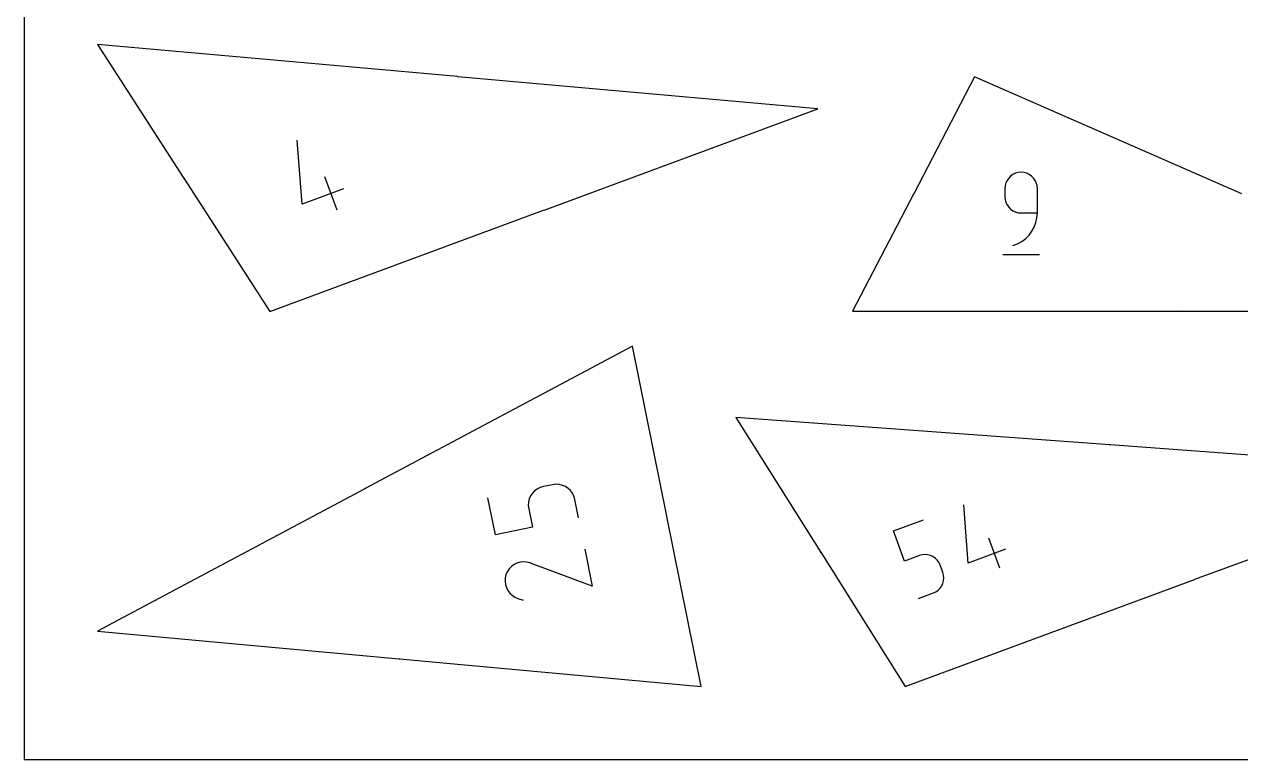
# Model space of a CAD drawing. Extents: x 0 to 200, y 0 to 297.
# Drawn here: x 0 to 110.8, y 0 to 66.9 of the extents above; entities that cross this region are included whole.
import ezdxf

# ---------------------------------------------------------------- set-up
doc = ezdxf.new("R2010")
doc.units = 0

msp = doc.modelspace()

# ---------------------------------------------------------------- linework, layer by layer
at = {"layer": 'annotation', "color": 1}
for p, q in [((39.463521, 62.177524), (39.463391, 62.176064)), ((39.463391, 62.176064), (39.463407, 62.174596)), ((39.463407, 62.174596), (39.463569, 62.173132)), ((39.463797, 62.178964), (39.463521, 62.177524)), ((39.463569, 62.173132), (39.463879, 62.171683)), ((39.464216, 62.180375), (39.463797, 62.178964)), ((39.463879, 62.171683), (39.464339, 62.17026)), ((39.464778, 62.181744), (39.464216, 62.180375)), ((39.464339, 62.17026), (39.464339, 62.17026)), ((39.464339, 62.17026), (39.464401, 62.170115)), ((39.464401, 62.170115), (39.464473, 62.169976)), ((39.464473, 62.169976), (39.464554, 62.169843)), ((39.464554, 62.169843), (39.464646, 62.169716)), ((39.464646, 62.169716), (39.464746, 62.169596)), ((39.464746, 62.169596), (39.464856, 62.169484)), ((39.465482, 62.18306), (39.464778, 62.181744)), ((39.464856, 62.169484), (39.464974, 62.169379)), ((39.464974, 62.169379), (39.4651, 62.169283)), ((39.4651, 62.169283), (39.465234, 62.169195)), ((39.465234, 62.169195), (39.465234, 62.169195)), ((39.465234, 62.169195), (39.465575, 62.169032)), ((39.465707, 62.183369), (39.465482, 62.18306)), ((39.465482, 62.18306), (39.465482, 62.18306)), ((39.465575, 62.169032), (39.465931, 62.168934)), ((39.465976, 62.183625), (39.465707, 62.183369)), ((39.465931, 62.168934), (39.466293, 62.1689)), ((39.466281, 62.183826), (39.465976, 62.183625)), ((39.466613, 62.183971), (39.466281, 62.183826)), ((39.466293, 62.1689), (39.466654, 62.168927)), ((39.466964, 62.184058), (39.466613, 62.183971)), ((39.466654, 62.168927), (39.467004, 62.169014)), ((39.467326, 62.184084), (39.466964, 62.184058)), ((39.467004, 62.169014), (39.467336, 62.169159)), ((39.467689, 62.184048), (39.467326, 62.184084)), ((39.467336, 62.169159), (39.46764, 62.16936)), ((39.46764, 62.16936), (39.467909, 62.169615)), ((39.468047, 62.183948), (39.467689, 62.184048)), ((39.467909, 62.169615), (39.468134, 62.169922)), ((39.468391, 62.183781), (39.468047, 62.183948)), ((39.468134, 62.169922), (39.468841, 62.171238)), ((39.468134, 62.169922), (39.468134, 62.169922)), ((39.468521, 62.183697), (39.468391, 62.183781)), ((39.468391, 62.183781), (39.468391, 62.183781)), ((39.468644, 62.183604), (39.468521, 62.183697)), ((39.46876, 62.1835), (39.468644, 62.183604)), ((39.468869, 62.183388), (39.46876, 62.1835)), ((39.468841, 62.171238), (39.469406, 62.172607)), ((39.468969, 62.183268), (39.468869, 62.183388)), ((39.469061, 62.183141), (39.468969, 62.183268)), ((39.469143, 62.183007), (39.469061, 62.183141)), ((39.469216, 62.182867), (39.469143, 62.183007)), ((39.469278, 62.182722), (39.469216, 62.182867)), ((39.46974, 62.181299), (39.469278, 62.182722)), ((39.469278, 62.182722), (39.469278, 62.182722)), ((39.469406, 62.172607), (39.469826, 62.174018)), ((39.470053, 62.179849), (39.46974, 62.181299)), ((39.469826, 62.174018), (39.470102, 62.175458)), ((39.470217, 62.178385), (39.470053, 62.179849)), ((39.470102, 62.175458), (39.470233, 62.176918)), ((39.470233, 62.176918), (39.470217, 62.178385)), ((25.291788, 50.557463), (24.84478, 56.410057)), ((90.044945, 53.267693), (89.838588, 53.121589)), ((90.275163, 53.377246), (90.044945, 53.267693)), ((90.525031, 53.446054), (90.275163, 53.377246)), ((90.790336, 53.469923), (90.525031, 53.446054)), ((91.05619, 53.446054), (90.790336, 53.469923)), ((90.790336, 53.469923), (90.790336, 53.469923)), ((91.30635, 53.377246), (91.05619, 53.446054)), ((91.536654, 53.267693), (91.30635, 53.377246)), ((91.742943, 53.121589), (91.536654, 53.267693)), ((14.512901, 52.959563), (14.512901, 52.959563)), ((14.512901, 52.959563), (14.513559, 52.959074)), ((14.513559, 52.959074), (14.514267, 52.958694)), ((14.514267, 52.958694), (14.515012, 52.958421)), ((14.515012, 52.958421), (14.515783, 52.958257)), ((14.515783, 52.958257), (14.516566, 52.958203)), ((14.516566, 52.958203), (14.517352, 52.95826)), ((14.517352, 52.95826), (14.518126, 52.958427)), ((14.529122, 52.956682), (14.51754, 52.952387)), ((14.51754, 52.952387), (14.520451, 52.947883)), ((14.517731, 52.963139), (14.517713, 52.962682)), ((14.517713, 52.962682), (14.517773, 52.962224)), ((14.517826, 52.963585), (14.517731, 52.963139)), ((14.517773, 52.962224), (14.517915, 52.961777)), ((14.517996, 52.964009), (14.517826, 52.963585)), ((14.517915, 52.961777), (14.518141, 52.961349)), ((14.518239, 52.964401), (14.517996, 52.964009)), ((14.518126, 52.958427), (14.518878, 52.958707)), ((14.518141, 52.961349), (14.519595, 52.9591)), ((14.518552, 52.964752), (14.518239, 52.964401)), ((14.518933, 52.965049), (14.518552, 52.964752)), ((14.518878, 52.958707), (14.519595, 52.9591)), ((14.520053, 52.965773), (14.518933, 52.965049)), ((14.518933, 52.965049), (14.518933, 52.965049)), ((14.519595, 52.9591), (14.52296, 52.961276)), ((14.520481, 52.965999), (14.520053, 52.965773)), ((14.520929, 52.966141), (14.520481, 52.965999)), ((14.521387, 52.966201), (14.520929, 52.966141)), ((14.521845, 52.966182), (14.521387, 52.966201)), ((14.522292, 52.966087), (14.521845, 52.966182)), ((14.52205, 52.955302), (14.523505, 52.953051)), ((14.522717, 52.965917), (14.522292, 52.966087)), ((14.52311, 52.965674), (14.522717, 52.965917)), ((14.52296, 52.961276), (14.523342, 52.961574)), ((14.52296, 52.961276), (14.52296, 52.961276)), ((14.52346, 52.965361), (14.52311, 52.965674)), ((14.523342, 52.961574), (14.523655, 52.961924)), ((14.52666, 52.963268), (14.523386, 52.968331)), ((14.523758, 52.96498), (14.52346, 52.965361)), ((14.523655, 52.961924), (14.523898, 52.962318)), ((14.523983, 52.964553), (14.523758, 52.96498)), ((14.523758, 52.96498), (14.523758, 52.96498)), ((14.523898, 52.962318), (14.524068, 52.962743)), ((14.524124, 52.964105), (14.523983, 52.964553)), ((14.524068, 52.962743), (14.524164, 52.96319)), ((14.524184, 52.963647), (14.524124, 52.964105)), ((14.524164, 52.96319), (14.524184, 52.963647)), ((28.498259, 50.02219), (27.380811, 53.04588)), ((89.33602, 52.25558), (89.312154, 51.989654)), ((89.404808, 52.505932), (89.33602, 52.25558)), ((89.514307, 52.736514), (89.404808, 52.505932)), ((89.660304, 52.943131), (89.514307, 52.736514)), ((89.838588, 53.121589), (89.660304, 52.943131)), ((91.921054, 52.943131), (91.742943, 53.121589)), ((92.066828, 52.736514), (91.921054, 52.943131)), ((92.176103, 52.505932), (92.066828, 52.736514)), ((92.24472, 52.25558), (92.176103, 52.505932)), ((92.268517, 51.989654), (92.24472, 52.25558)), ((29.07204, 51.95451), (25.291788, 50.557463)), ((80.993085, 51.494509), (80.990606, 51.489754)), ((81.002538, 51.486557), (80.993085, 51.494509)), ((80.996144, 51.499981), (80.996127, 51.49952)), ((80.996127, 51.49952), (80.996189, 51.499066)), ((80.996243, 51.500441), (80.996144, 51.499981)), ((80.996189, 51.499066), (80.996325, 51.498631)), ((80.996427, 51.500887), (80.996243, 51.500441)), ((80.996325, 51.498631), (80.996534, 51.498224)), ((80.996688, 51.501293), (80.996427, 51.500887)), ((80.996427, 51.500887), (80.996427, 51.500887)), ((80.996534, 51.498224), (80.996812, 51.497855)), ((80.997846, 51.492026), (80.996607, 51.489649)), ((80.997007, 51.501637), (80.996688, 51.501293)), ((80.996812, 51.497855), (80.997155, 51.497536)), ((80.997376, 51.501915), (80.997007, 51.501637)), ((80.997155, 51.497536), (80.99756, 51.497276)), ((80.997783, 51.502124), (80.997376, 51.501915)), ((80.99756, 51.497276), (80.99756, 51.497276)), ((80.99756, 51.497276), (80.998007, 51.497092)), ((80.998219, 51.502262), (80.997783, 51.502124)), ((80.998007, 51.497092), (80.998467, 51.496993)), ((80.998672, 51.502323), (80.998219, 51.502262)), ((80.998467, 51.496993), (80.998929, 51.496975)), ((80.999133, 51.502307), (80.998672, 51.502323)), ((80.998929, 51.496975), (80.999383, 51.497037)), ((80.999591, 51.502208), (80.999133, 51.502307)), ((80.999383, 51.497037), (80.999819, 51.497174)), ((81.000036, 51.502025), (80.999591, 51.502208)), ((80.999819, 51.497174), (81.000227, 51.497383)), ((81.000036, 51.502025), (81.000036, 51.502025)), ((81.000443, 51.501764), (81.000036, 51.502025)), ((81.000227, 51.497383), (81.000595, 51.497661)), ((81.000788, 51.501444), (81.000443, 51.501764)), ((81.000595, 51.497661), (81.000915, 51.498005)), ((81.001066, 51.501075), (81.000788, 51.501444)), ((81.000893, 51.497505), (81.000876, 51.497044)), ((81.000876, 51.497044), (81.000938, 51.49659)), ((81.000992, 51.497964), (81.000893, 51.497505)), ((81.000915, 51.498005), (81.001176, 51.498411)), ((81.000938, 51.49659), (81.001075, 51.496154)), ((81.001176, 51.498411), (81.000992, 51.497964)), ((81.001276, 51.500667), (81.001066, 51.501075)), ((81.001075, 51.496154), (81.001285, 51.495747)), ((81.001176, 51.498411), (81.00136, 51.498857)), ((81.001436, 51.498817), (81.001176, 51.498411)), ((81.001176, 51.498411), (81.001176, 51.498411)), ((81.001176, 51.498411), (81.001176, 51.498411)), ((81.001413, 51.500231), (81.001276, 51.500667)), ((81.001285, 51.495747), (81.001563, 51.495378)), ((81.00136, 51.498857), (81.001458, 51.499316)), ((81.001475, 51.499777), (81.001413, 51.500231)), ((81.001756, 51.499161), (81.001436, 51.498817)), ((81.001458, 51.499316), (81.001475, 51.499777)), ((81.001563, 51.495378), (81.001908, 51.495058)), ((81.002125, 51.499439), (81.001756, 51.499161)), ((81.001908, 51.495058), (81.002315, 51.494797)), ((81.002532, 51.499648), (81.002125, 51.499439)), ((81.002315, 51.494797), (81.003498, 51.49418)), ((81.002968, 51.499785), (81.002532, 51.499648)), ((81.003422, 51.499847), (81.002968, 51.499785)), ((81.003884, 51.499829), (81.003422, 51.499847)), ((81.003498, 51.49418), (81.003498, 51.49418)), ((81.003498, 51.49418), (81.003944, 51.493996)), ((81.004344, 51.49973), (81.003884, 51.499829)), ((81.003944, 51.493996), (81.004404, 51.493897)), ((81.004791, 51.499546), (81.004344, 51.49973)), ((81.004404, 51.493897), (81.004865, 51.49388)), ((81.005974, 51.498929), (81.004791, 51.499546)), ((81.004791, 51.499546), (81.004791, 51.499546)), ((81.004865, 51.49388), (81.005318, 51.493942)), ((81.005318, 51.493942), (81.005753, 51.49408)), ((81.005753, 51.49408), (81.006159, 51.494289)), ((81.006381, 51.498668), (81.005974, 51.498929)), ((81.006159, 51.494289), (81.006527, 51.494568)), ((81.006725, 51.498348), (81.006381, 51.498668)), ((81.006527, 51.494568), (81.006846, 51.494912)), ((81.007002, 51.49798), (81.006725, 51.498348)), ((81.006846, 51.494912), (81.007107, 51.495318)), ((81.007211, 51.497573), (81.007002, 51.49798)), ((81.007107, 51.495318), (81.007291, 51.495764)), ((81.007107, 51.495318), (81.007107, 51.495318)), ((81.007347, 51.497137), (81.007211, 51.497573)), ((81.007291, 51.495764), (81.00739, 51.496223)), ((81.007408, 51.496684), (81.007347, 51.497137)), ((81.00739, 51.496223), (81.007408, 51.496684)), ((89.312154, 51.989654), (89.312154, 51.24952)), ((89.312154, 51.24952), (89.312154, 51.24952)), ((89.312154, 51.24952), (89.33602, 50.983608)), ((89.33602, 50.983608), (89.404808, 50.733295)), ((92.268517, 49.769669), (92.268517, 51.989654)), ((92.268517, 51.989654), (92.268517, 51.989654)), ((47.31589, 50.031927), (47.315837, 50.031346)), ((47.315837, 50.031346), (47.315888, 50.030755)), ((47.315888, 50.030755), (47.316048, 50.030165)), ((47.31604, 50.032486), (47.31589, 50.031927)), ((47.316282, 50.033009), (47.31604, 50.032486)), ((47.316048, 50.030165), (47.316632, 50.028584)), ((47.31661, 50.033485), (47.316282, 50.033009)), ((47.317018, 50.033902), (47.31661, 50.033485)), ((47.316632, 50.028584), (47.316632, 50.028584)), ((47.316632, 50.028584), (47.316895, 50.028032)), ((47.316895, 50.028032), (47.317241, 50.027549)), ((47.3175, 50.034247), (47.317018, 50.033902)), ((47.317241, 50.027549), (47.317659, 50.027141)), ((47.318051, 50.034508), (47.3175, 50.034247)), ((47.317659, 50.027141), (47.318136, 50.026813)), ((47.318639, 50.034668), (47.318051, 50.034508)), ((47.318051, 50.034508), (47.318051, 50.034508)), ((47.318136, 50.026813), (47.318661, 50.026571)), ((47.31923, 50.034719), (47.318639, 50.034668)), ((47.318661, 50.026571), (47.31922, 50.026422)), ((47.318823, 50.023991), (47.318771, 50.023409)), ((47.318771, 50.023409), (47.318822, 50.022817)), ((47.318822, 50.022817), (47.318982, 50.022227)), ((47.318972, 50.024551), (47.318823, 50.023991)), ((47.319214, 50.025076), (47.318972, 50.024551)), ((47.318982, 50.022227), (47.318982, 50.022227)), ((47.318982, 50.022227), (47.319243, 50.021678)), ((47.319541, 50.025553), (47.319214, 50.025076)), ((47.31922, 50.026422), (47.319801, 50.026369)), ((47.319811, 50.034668), (47.31923, 50.034719)), ((47.319243, 50.021678), (47.319588, 50.021197)), ((47.319948, 50.025971), (47.319541, 50.025553)), ((47.319588, 50.021197), (47.320006, 50.02079)), ((47.319801, 50.026369), (47.320392, 50.02642)), ((47.32037, 50.034519), (47.319811, 50.034668)), ((47.32043, 50.026317), (47.319948, 50.025971)), ((47.320006, 50.02079), (47.320483, 50.020463)), ((47.320894, 50.034279), (47.32037, 50.034519)), ((47.320392, 50.02642), (47.320981, 50.026579)), ((47.320981, 50.026579), (47.32043, 50.026317)), ((47.320483, 50.020463), (47.321007, 50.020222)), ((47.321371, 50.033953), (47.320894, 50.034279)), ((47.320981, 50.026579), (47.321532, 50.026841)), ((47.32157, 50.026738), (47.320981, 50.026579)), ((47.320981, 50.026579), (47.320981, 50.026579)), ((47.320981, 50.026579), (47.320981, 50.026579)), ((47.321007, 50.020222), (47.321566, 50.020073)), ((47.321788, 50.033546), (47.321371, 50.033953)), ((47.321532, 50.026841), (47.322014, 50.027187)), ((47.321566, 50.020073), (47.322147, 50.02002)), ((47.322161, 50.026789), (47.32157, 50.026738)), ((47.322134, 50.033063), (47.321788, 50.033546)), ((47.322014, 50.027187), (47.322422, 50.027605)), ((47.322397, 50.032512), (47.322134, 50.033063)), ((47.322147, 50.02002), (47.322738, 50.020071)), ((47.322742, 50.026736), (47.322161, 50.026789)), ((47.322397, 50.032512), (47.322397, 50.032512)), ((47.322981, 50.03093), (47.322397, 50.032512)), ((47.322422, 50.027605), (47.322749, 50.028083)), ((47.322738, 50.020071), (47.323327, 50.02023)), ((47.323301, 50.026586), (47.322742, 50.026736)), ((47.322749, 50.028083), (47.32299, 50.028607)), ((47.323141, 50.030341), (47.322981, 50.03093)), ((47.32299, 50.028607), (47.32314, 50.029167)), ((47.32314, 50.029167), (47.323192, 50.029749)), ((47.323192, 50.029749), (47.323141, 50.030341)), ((47.323826, 50.026345), (47.323301, 50.026586)), ((47.323327, 50.02023), (47.323878, 50.020492)), ((47.323327, 50.02023), (47.323327, 50.02023)), ((47.324303, 50.026017), (47.323826, 50.026345)), ((47.323878, 50.020492), (47.324361, 50.020838)), ((47.324722, 50.025609), (47.324303, 50.026017)), ((47.324361, 50.020838), (47.324768, 50.021256)), ((47.325068, 50.025126), (47.324722, 50.025609)), ((47.324768, 50.021256), (47.325095, 50.021733)), ((47.32533, 50.024573), (47.325068, 50.025126)), ((47.325095, 50.021733), (47.325337, 50.022257)), ((47.325489, 50.023986), (47.32533, 50.024573)), ((47.32533, 50.024573), (47.32533, 50.024573)), ((47.325337, 50.022257), (47.325487, 50.022816)), ((47.325487, 50.022816), (47.325539, 50.023396)), ((47.325539, 50.023396), (47.325489, 50.023986)), ((89.404808, 50.733295), (89.514307, 50.502768)), ((89.514307, 50.502768), (89.660304, 50.296217)), ((89.660304, 50.296217), (89.838588, 50.117828)), ((89.838588, 50.117828), (90.044945, 49.971791)), ((90.044945, 49.971791), (90.275163, 49.862293)), ((90.275163, 49.862293), (90.525031, 49.793523)), ((90.525031, 49.793523), (90.790336, 49.769669)), ((90.790336, 49.769669), (92.268517, 49.769669)), ((91.985998, 48.480932), (92.14028, 48.889471)), ((92.14028, 48.889471), (92.235789, 49.320859)), ((92.235789, 49.320859), (92.268517, 49.769669)), ((91.210612, 47.446651), (91.517154, 47.754097)), ((91.517154, 47.754097), (91.776953, 48.100665)), ((91.776953, 48.100665), (91.985998, 48.480932)), ((90.050619, 46.813306), (90.473335, 46.970831)), ((90.050619, 46.813306), (90.050619, 46.813306)), ((90.473335, 46.970831), (90.861336, 47.183755)), ((90.861336, 47.183755), (91.210612, 47.446651)), ((89.127434, 45.981229), (92.455742, 45.981229)), ((105.356435, 40.838471), (105.356383, 40.837887)), ((105.356383, 40.837887), (105.356383, 40.836268)), ((105.356383, 40.836268), (105.356383, 40.836268)), ((105.356383, 40.836268), (105.356435, 40.835684)), ((105.356435, 40.830345), (105.356383, 40.829761)), ((105.356383, 40.829761), (105.356383, 40.829761)), ((105.356383, 40.829761), (105.356435, 40.829179)), ((105.356586, 40.839021), (105.356435, 40.838471)), ((105.356435, 40.835684), (105.356586, 40.835133)), ((105.356586, 40.830896), (105.356435, 40.830345)), ((105.356435, 40.829179), (105.356586, 40.828631)), ((105.356827, 40.839526), (105.356586, 40.839021)), ((105.356586, 40.835133), (105.356827, 40.834627)), ((105.356827, 40.831403), (105.356586, 40.830896)), ((105.356586, 40.828631), (105.356827, 40.828125)), ((105.357148, 40.839979), (105.356827, 40.839526)), ((105.356827, 40.834627), (105.357148, 40.834172)), ((105.357148, 40.831857), (105.356827, 40.831403)), ((105.356827, 40.828125), (105.357148, 40.827672)), ((105.35754, 40.84037), (105.357148, 40.839979)), ((105.357148, 40.834172), (105.357539, 40.83378)), ((105.35754, 40.832249), (105.357148, 40.831857)), ((105.357148, 40.827672), (105.357539, 40.827281)), ((105.357539, 40.83378), (105.357993, 40.833459)), ((105.357539, 40.827281), (105.357993, 40.82696)), ((105.357994, 40.84069), (105.35754, 40.84037)), ((105.357994, 40.83257), (105.35754, 40.832249)), ((105.357993, 40.833459), (105.358499, 40.833219)), ((105.357993, 40.82696), (105.358499, 40.826719)), ((105.3585, 40.840929), (105.357994, 40.84069)), ((105.3585, 40.832811), (105.357994, 40.83257)), ((105.358499, 40.833219), (105.359049, 40.833067)), ((105.358499, 40.826719), (105.359049, 40.826568)), ((105.359049, 40.84108), (105.3585, 40.840929)), ((105.359049, 40.832962), (105.3585, 40.832811)), ((105.359632, 40.841132), (105.359049, 40.84108)), ((105.359049, 40.833067), (105.359632, 40.833015)), ((105.359632, 40.833015), (105.359049, 40.832962)), ((105.359049, 40.826568), (105.359632, 40.826516)), ((105.360215, 40.84108), (105.359632, 40.841132)), ((105.359632, 40.841132), (105.359632, 40.841132)), ((105.359632, 40.833015), (105.360216, 40.833067)), ((105.359632, 40.833015), (105.359632, 40.833015)), ((105.360215, 40.832962), (105.359632, 40.833015)), ((105.359632, 40.833015), (105.359632, 40.833015)), ((105.359632, 40.826516), (105.360216, 40.826568)), ((105.359632, 40.826516), (105.359632, 40.826516)), ((105.360765, 40.840929), (105.360215, 40.84108)), ((105.360765, 40.832811), (105.360215, 40.832962)), ((105.360216, 40.833067), (105.360765, 40.833219)), ((105.360216, 40.826568), (105.360765, 40.826719)), ((105.361271, 40.84069), (105.360765, 40.840929)), ((105.360765, 40.833219), (105.361271, 40.833459)), ((105.361271, 40.83257), (105.360765, 40.832811)), ((105.360765, 40.826719), (105.361271, 40.82696)), ((105.361724, 40.84037), (105.361271, 40.84069)), ((105.361271, 40.833459), (105.361725, 40.833781)), ((105.361724, 40.832249), (105.361271, 40.83257)), ((105.361271, 40.82696), (105.361725, 40.827281)), ((105.362116, 40.839979), (105.361724, 40.84037)), ((105.362116, 40.831857), (105.361724, 40.832249)), ((105.361725, 40.833781), (105.362117, 40.834173)), ((105.361725, 40.827281), (105.362117, 40.827672)), ((105.362437, 40.839526), (105.362116, 40.839979)), ((105.362437, 40.831403), (105.362116, 40.831857)), ((105.362117, 40.834173), (105.362438, 40.834627)), ((105.362117, 40.827672), (105.362438, 40.828125)), ((105.362678, 40.839021), (105.362437, 40.839526)), ((105.362678, 40.830896), (105.362437, 40.831403)), ((105.362438, 40.834627), (105.362678, 40.835134)), ((105.362438, 40.828125), (105.362678, 40.828631)), ((105.362829, 40.838471), (105.362678, 40.839021)), ((105.362678, 40.835134), (105.362829, 40.835684)), ((105.362829, 40.830345), (105.362678, 40.830896)), ((105.362678, 40.828631), (105.362829, 40.829179)), ((105.362882, 40.837887), (105.362829, 40.838471)), ((105.362829, 40.835684), (105.362882, 40.836268)), ((105.362882, 40.829761), (105.362829, 40.830345)), ((105.362829, 40.829179), (105.362882, 40.829761)), ((105.362882, 40.837887), (105.362882, 40.837887)), ((105.362882, 40.836268), (105.362882, 40.837887)), ((105.362882, 40.829761), (105.362882, 40.829761)), ((105.368369, 40.841132), (105.368369, 40.826498)), ((105.368369, 40.826498), (105.371622, 40.829752)), ((98.883936, 28.649655), (98.887177, 28.649417)), ((98.884529, 28.65775), (98.885006, 28.664249)), ((98.88777, 28.657513), (98.884529, 28.65775)), ((98.885006, 28.664249), (98.891487, 28.663774)), ((98.887177, 28.649417), (98.887763, 28.649427)), ((98.887177, 28.649417), (98.887177, 28.649417)), ((98.887763, 28.649427), (98.888322, 28.649537)), ((98.888348, 28.657418), (98.88777, 28.657513)), ((98.888322, 28.649537), (98.888844, 28.649741)), ((98.888885, 28.657228), (98.888348, 28.657418)), ((98.888844, 28.649741), (98.88932, 28.650028)), ((98.889373, 28.656952), (98.888885, 28.657228)), ((98.88932, 28.650028), (98.889739, 28.65039)), ((98.889802, 28.6566), (98.889373, 28.656952)), ((98.889739, 28.65039), (98.890093, 28.650819)), ((98.890164, 28.656181), (98.889802, 28.6566)), ((98.890093, 28.650819), (98.89037, 28.651307)), ((98.890451, 28.655706), (98.890164, 28.656181)), ((98.89037, 28.651307), (98.890561, 28.651845)), ((98.890654, 28.655184), (98.890451, 28.655706)), ((98.890561, 28.651845), (98.890656, 28.652424)), ((98.890764, 28.654625), (98.890654, 28.655184)), ((98.890656, 28.652424), (98.890774, 28.654039)), ((98.890774, 28.654039), (98.890764, 28.654625)), ((98.890774, 28.654039), (98.890774, 28.654039)), ((98.900205, 28.663135), (98.896723, 28.660128)), ((98.899136, 28.648541), (98.900205, 28.663135)), ((31.019878, 24.662933), (31.019809, 24.662381)), ((31.019809, 24.662381), (31.019834, 24.66182)), ((31.019834, 24.66182), (31.01996, 24.661263)), ((31.02004, 24.663463), (31.019878, 24.662933)), ((31.01996, 24.661263), (31.020188, 24.660723)), ((31.020289, 24.66396), (31.02004, 24.663463)), ((31.020188, 24.660723), (31.020953, 24.659287)), ((31.020623, 24.66441), (31.020289, 24.66396)), ((31.021037, 24.664802), (31.020623, 24.66441)), ((31.020953, 24.659287), (31.020953, 24.659287)), ((31.020953, 24.659287), (31.021274, 24.658795)), ((31.021527, 24.665122), (31.021037, 24.664802)), ((31.021274, 24.658795), (31.021666, 24.658381)), ((31.022067, 24.665351), (31.021527, 24.665122)), ((31.021527, 24.665122), (31.021527, 24.665122)), ((31.021666, 24.658381), (31.022117, 24.658046)), ((31.022624, 24.665476), (31.022067, 24.665351)), ((31.022117, 24.658046), (31.022614, 24.657796)), ((31.022614, 24.657796), (31.023144, 24.657635)), ((31.023184, 24.665501), (31.022624, 24.665476)), ((31.023144, 24.657635), (31.023695, 24.657564)), ((31.023735, 24.665431), (31.023184, 24.665501)), ((31.023695, 24.657564), (31.024255, 24.65759)), ((31.024265, 24.665269), (31.023735, 24.665431)), ((31.024255, 24.65759), (31.024811, 24.657715)), ((31.024762, 24.665018), (31.024265, 24.665269)), ((31.025212, 24.664684), (31.024762, 24.665018)), ((31.024811, 24.657715), (31.02535, 24.657942)), ((31.025604, 24.664269), (31.025212, 24.664684)), ((31.02535, 24.657942), (31.028219, 24.65947)), ((31.025925, 24.663777), (31.025604, 24.664269)), ((31.028219, 24.65947), (31.025925, 24.663777)), ((31.025925, 24.663777), (31.025925, 24.663777)), ((31.026038, 24.648873), (31.032496, 24.652312)), ((31.02697, 24.651442), (31.027627, 24.652184)), ((31.02697, 24.651442), (31.02697, 24.651442)), ((31.027627, 24.652184), (31.02816, 24.652998)), ((31.02816, 24.652998), (31.028566, 24.653869)), ((31.028619, 24.658565), (31.028219, 24.65947)), ((31.028566, 24.653869), (31.028843, 24.654782)), ((31.028879, 24.657629), (31.028619, 24.658565)), ((31.028843, 24.654782), (31.028989, 24.655723)), ((31.029002, 24.656677), (31.028879, 24.657629)), ((31.028989, 24.655723), (31.029002, 24.656677)), ((31.032111, 24.670759), (31.03077, 24.666357)), ((31.03899, 24.657842), (31.032111, 24.670759)), ((46.477474, 24.460907), (46.276627, 24.247532)), ((46.714089, 24.638277), (46.477474, 24.460907)), ((46.982741, 24.773912), (46.714089, 24.638277)), ((47.2797, 24.862085), (46.982741, 24.773912)), ((48.117628, 25.03118), (47.2797, 24.862085)), ((47.2797, 24.862085), (47.2797, 24.862085)), ((48.425691, 25.065085), (48.117628, 25.03118)), ((48.726319, 25.04429), (48.425691, 25.065085)), ((49.013781, 24.972627), (48.726319, 25.04429)), ((49.282343, 24.853926), (49.013781, 24.972627)), ((49.526272, 24.69202), (49.282343, 24.853926)), ((49.739835, 24.49074), (49.526272, 24.69202)), ((49.917298, 24.253917), (49.739835, 24.49074)), ((42.905828, 20.478373), (42.226956, 23.842435)), ((45.925999, 23.448667), (45.905529, 23.148562)), ((45.997159, 23.735683), (45.925999, 23.448667)), ((46.115279, 24.003881), (45.997159, 23.735683)), ((46.276627, 24.247532), (46.115279, 24.003881)), ((50.052929, 23.985383), (49.917298, 24.253917)), ((50.140995, 23.688968), (50.052929, 23.985383)), ((50.480431, 22.006937), (50.140995, 23.688968)), ((50.140995, 23.688968), (50.140995, 23.688968)), ((45.905529, 23.148562), (45.93948, 22.841097)), ((45.93948, 22.841097), (46.278916, 21.159066)), ((58.520106, 22.153859), (58.519044, 22.159123)), ((85.965821, 17.90164), (85.5617, 23.192731)), ((46.278916, 21.159066), (42.905828, 20.478373)), ((58.507736, 22.154101), (58.520106, 22.153859)), ((58.509703, 22.145159), (58.509656, 22.144864)), ((58.509656, 22.144864), (58.509661, 22.144571)), ((58.509661, 22.144571), (58.509717, 22.144288)), ((58.509739, 22.145281), (58.509703, 22.145159)), ((58.509703, 22.145159), (58.509703, 22.145159)), ((58.509717, 22.144288), (58.509819, 22.14402)), ((58.509784, 22.145399), (58.509739, 22.145281)), ((58.509837, 22.145512), (58.509784, 22.145399)), ((58.509819, 22.14402), (58.509964, 22.143774)), ((58.509898, 22.145621), (58.509837, 22.145512)), ((58.509966, 22.145724), (58.509898, 22.145621)), ((58.509964, 22.143774), (58.510149, 22.143554)), ((58.510042, 22.145822), (58.509966, 22.145724)), ((58.510125, 22.145914), (58.510042, 22.145822)), ((58.510214, 22.146), (58.510125, 22.145914)), ((58.510149, 22.143554), (58.51037, 22.143368)), ((58.51031, 22.146079), (58.510214, 22.146)), ((58.511288, 22.146749), (58.51031, 22.146079)), ((58.51031, 22.146079), (58.51031, 22.146079)), ((58.51037, 22.143368), (58.510625, 22.143221)), ((58.510625, 22.143221), (58.510908, 22.143119)), ((58.510908, 22.143119), (58.510908, 22.143119)), ((58.510908, 22.143119), (58.512068, 22.142879)), ((58.512319, 22.147311), (58.511288, 22.146749)), ((58.512068, 22.142879), (58.513235, 22.142758)), ((58.513395, 22.147765), (58.512319, 22.147311)), ((58.513235, 22.142758), (58.514401, 22.142757)), ((58.514507, 22.148107), (58.513395, 22.147765)), ((58.514834, 22.152795), (58.514303, 22.155427)), ((58.514401, 22.142757), (58.515558, 22.142871)), ((58.515645, 22.148337), (58.514507, 22.148107)), ((58.515558, 22.142871), (58.516697, 22.143101)), ((58.516802, 22.148452), (58.515645, 22.148337)), ((58.516697, 22.143101), (58.517808, 22.143444)), ((58.517968, 22.148451), (58.516802, 22.148452)), ((58.517808, 22.143444), (58.518884, 22.143898)), ((58.519135, 22.148332), (58.517968, 22.148451)), ((58.518884, 22.143898), (58.519914, 22.144462)), ((58.520294, 22.148094), (58.519135, 22.148332)), ((58.519914, 22.144462), (58.520892, 22.145134)), ((58.520579, 22.147992), (58.520294, 22.148094)), ((58.520294, 22.148094), (58.520294, 22.148094)), ((58.520834, 22.147846), (58.520579, 22.147992)), ((58.521055, 22.14766), (58.520834, 22.147846)), ((58.520892, 22.145134), (58.520988, 22.145214)), ((58.520892, 22.145134), (58.520892, 22.145134)), ((58.520988, 22.145214), (58.521078, 22.1453)), ((58.52124, 22.14744), (58.521055, 22.14766)), ((58.521078, 22.1453), (58.521161, 22.145393)), ((58.521161, 22.145393), (58.521237, 22.145492)), ((58.521237, 22.145492), (58.521306, 22.145595)), ((58.521385, 22.147193), (58.52124, 22.14744)), ((58.521306, 22.145595), (58.521366, 22.145703)), ((58.521366, 22.145703), (58.521419, 22.145814)), ((58.521487, 22.146924), (58.521385, 22.147193)), ((58.521419, 22.145814), (58.521462, 22.145929)), ((58.521462, 22.145929), (58.521496, 22.146047)), ((58.521541, 22.14664), (58.521487, 22.146924)), ((58.521496, 22.146047), (58.521546, 22.146345)), ((58.521496, 22.146047), (58.521496, 22.146047)), ((58.521546, 22.146345), (58.521541, 22.14664)), ((79.155103, 20.825081), (81.888698, 21.83532)), ((80.168053, 18.084153), (79.155103, 20.825081)), ((88.864661, 17.417721), (87.854421, 20.151316)), ((51.05382, 19.165901), (51.732692, 15.801839)), ((72.512373, 18.912627), (72.512373, 18.912627)), ((72.512373, 18.912627), (72.513025, 18.91213)), ((72.513025, 18.91213), (72.513729, 18.911741)), ((72.513729, 18.911741), (72.514471, 18.911459)), ((72.514471, 18.911459), (72.51524, 18.911286)), ((72.51524, 18.911286), (72.516023, 18.911222)), ((72.516023, 18.911222), (72.516809, 18.911269)), ((72.516809, 18.911269), (72.517586, 18.911428)), ((72.517248, 18.916146), (72.517224, 18.915689)), ((72.517224, 18.915689), (72.517279, 18.915231)), ((72.517349, 18.916591), (72.517248, 18.916146)), ((72.517279, 18.915231), (72.517416, 18.914781)), ((72.517524, 18.917013), (72.517349, 18.916591)), ((72.517416, 18.914781), (72.517636, 18.91435)), ((72.517771, 18.917403), (72.517524, 18.917013)), ((72.517586, 18.911428), (72.518342, 18.911699)), ((72.517636, 18.91435), (72.519063, 18.912083)), ((72.518088, 18.917749), (72.517771, 18.917403)), ((72.517981, 18.904929), (72.517957, 18.904472)), ((72.517957, 18.904472), (72.518011, 18.904013)), ((72.518082, 18.905374), (72.517981, 18.904929)), ((72.518011, 18.904013), (72.518147, 18.903563)), ((72.518257, 18.905797), (72.518082, 18.905374)), ((72.518473, 18.918042), (72.518088, 18.917749)), ((72.518147, 18.903563), (72.518366, 18.903133)), ((72.518504, 18.906187), (72.518257, 18.905797)), ((72.518342, 18.911699), (72.519063, 18.912083)), ((72.518366, 18.903133), (72.518366, 18.903133)), ((72.518366, 18.903133), (72.518659, 18.902749)), ((72.519602, 18.918753), (72.518473, 18.918042)), ((72.518473, 18.918042), (72.518473, 18.918042)), ((72.51882, 18.906533), (72.518504, 18.906187)), ((72.518659, 18.902749), (72.519006, 18.902432)), ((72.519203, 18.906825), (72.51882, 18.906533)), ((72.519006, 18.902432), (72.519396, 18.902184)), ((72.519063, 18.912083), (72.522457, 18.914219)), ((72.519634, 18.907045), (72.519203, 18.906825)), ((72.519203, 18.906825), (72.519203, 18.906825)), ((72.519396, 18.902184), (72.519819, 18.902009)), ((72.520033, 18.918974), (72.519602, 18.918753)), ((72.520085, 18.907182), (72.519634, 18.907045)), ((72.519819, 18.902009), (72.520264, 18.901907)), ((72.520483, 18.91911), (72.520033, 18.918974)), ((72.520544, 18.907236), (72.520085, 18.907182)), ((72.520264, 18.901907), (72.520721, 18.901883)), ((72.520942, 18.919165), (72.520483, 18.91911)), ((72.521002, 18.907212), (72.520544, 18.907236)), ((72.520721, 18.901883), (72.52118, 18.901937)), ((72.5214, 18.919141), (72.520942, 18.919165)), ((72.521448, 18.907111), (72.521002, 18.907212)), ((72.52118, 18.901937), (72.521629, 18.902072)), ((72.521846, 18.91904), (72.5214, 18.919141)), ((72.521871, 18.906935), (72.521448, 18.907111)), ((72.521629, 18.902072), (72.522058, 18.902291)), ((72.522269, 18.918865), (72.521846, 18.91904)), ((72.522261, 18.906688), (72.521871, 18.906935)), ((72.522058, 18.902291), (72.522442, 18.902584)), ((72.522058, 18.902291), (72.522058, 18.902291)), ((72.522608, 18.906371), (72.522261, 18.906688)), ((72.522659, 18.918617), (72.522269, 18.918865)), ((72.522442, 18.902584), (72.52276, 18.902931)), ((72.522457, 18.914219), (72.522842, 18.914512)), ((72.522457, 18.914219), (72.522457, 18.914219)), ((72.522516, 18.907783), (72.522491, 18.907326)), ((72.522491, 18.907326), (72.522545, 18.906867)), ((72.522617, 18.908229), (72.522516, 18.907783)), ((72.522545, 18.906867), (72.522681, 18.906417)), ((72.522901, 18.905987), (72.522608, 18.906371)), ((72.522793, 18.908652), (72.522617, 18.908229)), ((72.523006, 18.9183), (72.522659, 18.918617)), ((72.522681, 18.906417), (72.522901, 18.905987)), ((72.52276, 18.902931), (72.523008, 18.903322)), ((72.523041, 18.909043), (72.522793, 18.908652)), ((72.522842, 18.914512), (72.523159, 18.91486)), ((72.522901, 18.905987), (72.522901, 18.905987)), ((72.522901, 18.905987), (72.523194, 18.905603)), ((72.52312, 18.905557), (72.522901, 18.905987)), ((72.522901, 18.905987), (72.522901, 18.905987)), ((72.526181, 18.916167), (72.522968, 18.921272)), ((72.523299, 18.917915), (72.523006, 18.9183)), ((72.523008, 18.903322), (72.523184, 18.903745)), ((72.523359, 18.90939), (72.523041, 18.909043)), ((72.523256, 18.905108), (72.52312, 18.905557)), ((72.523159, 18.91486), (72.523407, 18.91525)), ((72.523184, 18.903745), (72.523285, 18.904191)), ((72.523194, 18.905603), (72.523541, 18.905286)), ((72.52331, 18.904649), (72.523256, 18.905108)), ((72.523285, 18.904191), (72.52331, 18.904649)), ((72.523519, 18.917485), (72.523299, 18.917915)), ((72.523299, 18.917915), (72.523299, 18.917915)), ((72.523743, 18.909683), (72.523359, 18.90939)), ((72.523407, 18.91525), (72.523583, 18.915673)), ((72.523655, 18.917035), (72.523519, 18.917485)), ((72.523541, 18.905286), (72.523931, 18.905039)), ((72.523583, 18.915673), (72.523684, 18.916119)), ((72.523709, 18.916577), (72.523655, 18.917035)), ((72.523684, 18.916119), (72.523709, 18.916577)), ((72.524873, 18.910394), (72.523743, 18.909683)), ((72.523743, 18.909683), (72.523743, 18.909683)), ((72.523931, 18.905039), (72.524354, 18.904863)), ((72.524354, 18.904863), (72.5248, 18.904762)), ((72.5248, 18.904762), (72.525258, 18.904738)), ((72.525304, 18.910614), (72.524873, 18.910394)), ((72.525258, 18.904738), (72.525717, 18.904793)), ((72.525753, 18.91075), (72.525304, 18.910614)), ((72.525717, 18.904793), (72.526167, 18.904929)), ((72.526212, 18.910804), (72.525753, 18.91075)), ((72.526167, 18.904929), (72.526598, 18.905149)), ((72.526669, 18.910779), (72.526212, 18.910804)), ((72.526598, 18.905149), (72.527727, 18.90586)), ((72.527114, 18.910677), (72.526669, 18.910779)), ((72.527536, 18.910501), (72.527114, 18.910677)), ((72.527925, 18.910253), (72.527536, 18.910501)), ((72.527727, 18.90586), (72.528112, 18.906153)), ((72.527727, 18.90586), (72.527727, 18.90586)), ((72.528271, 18.909936), (72.527925, 18.910253)), ((72.528112, 18.906153), (72.528429, 18.9065)), ((72.528564, 18.909552), (72.528271, 18.909936)), ((72.528429, 18.9065), (72.528676, 18.90689)), ((72.528784, 18.909122), (72.528564, 18.909552)), ((72.528564, 18.909552), (72.528564, 18.909552)), ((72.528676, 18.90689), (72.528851, 18.907313)), ((72.52892, 18.908673), (72.528784, 18.909122)), ((72.528851, 18.907313), (72.528951, 18.907758)), ((72.528975, 18.908215), (72.52892, 18.908673)), ((72.528951, 18.907758), (72.528975, 18.908215)), ((89.383393, 19.164653), (85.965821, 17.90164)), ((44.609305, 17.762141), (44.372103, 17.589256)), ((44.871531, 17.892181), (44.609305, 17.762141)), ((45.152695, 17.976237), (44.871531, 17.892181)), ((45.446715, 18.011169), (45.152695, 17.976237)), ((45.747506, 17.993836), (45.446715, 18.011169)), ((46.048984, 17.921098), (45.747506, 17.993836)), ((46.055626, 17.919157), (46.048984, 17.921098)), ((46.048984, 17.921098), (46.048984, 17.921098)), ((46.061953, 17.917164), (46.055626, 17.919157)), ((46.068008, 17.915105), (46.061953, 17.917164)), ((46.073836, 17.912963), (46.068008, 17.915105)), ((46.079481, 17.910723), (46.073836, 17.912963)), ((46.084986, 17.908369), (46.079481, 17.910723)), ((46.090394, 17.905886), (46.084986, 17.908369)), ((46.095751, 17.903259), (46.090394, 17.905886)), ((46.101099, 17.90047), (46.095751, 17.903259)), ((51.732692, 15.801839), (46.101099, 17.90047)), ((46.101099, 17.90047), (46.101099, 17.90047)), ((81.53485, 18.589273), (80.168053, 18.084153)), ((81.788372, 18.658032), (81.53485, 18.589273)), ((82.042848, 18.680167), (81.788372, 18.658032)), ((82.292981, 18.658058), (82.042848, 18.680167)), ((82.533477, 18.594084), (82.292981, 18.658058)), ((82.75904, 18.490624), (82.533477, 18.594084)), ((82.964374, 18.350059), (82.75904, 18.490624)), ((83.144185, 18.174768), (82.964374, 18.350059)), ((83.293176, 17.96713), (83.144185, 18.174768)), ((83.406053, 17.729525), (83.293176, 17.96713)), ((83.657686, 17.048635), (83.406053, 17.729525)), ((83.406053, 17.729525), (83.406053, 17.729525)), ((43.871473, 16.844938), (43.800713, 16.543061)), ((43.997103, 17.127515), (43.871473, 16.844938)), ((43.871473, 16.844938), (43.871473, 16.844938)), ((44.166007, 17.376667), (43.997103, 17.127515)), ((44.372103, 17.589256), (44.166007, 17.376667)), ((83.726485, 16.794605), (83.657686, 17.048635)), ((83.748417, 16.539648), (83.726485, 16.794605)), ((43.800713, 16.543061), (43.784624, 16.242066)), ((43.784624, 16.242066), (43.820252, 15.948012)), ((43.820252, 15.948012), (43.904646, 15.66696)), ((43.904646, 15.66696), (44.034852, 15.404972)), ((83.241281, 15.436862), (83.416735, 15.616779)), ((83.416735, 15.616779), (83.557639, 15.822328)), ((83.557639, 15.822328), (83.66153, 16.048197)), ((83.66153, 16.048197), (83.725943, 16.289074)), ((83.725943, 16.289074), (83.748417, 16.539648)), ((106.590354, 16.415271), (106.590312, 16.414811)), ((106.590312, 16.414811), (106.590353, 16.414342)), ((106.590353, 16.414342), (106.590479, 16.413875)), ((106.590472, 16.415714), (106.590354, 16.415271)), ((106.590663, 16.41613), (106.590472, 16.415714)), ((106.590479, 16.413875), (106.590942, 16.412623)), ((106.590922, 16.416507), (106.590663, 16.41613)), ((106.591245, 16.416838), (106.590922, 16.416507)), ((106.590942, 16.412623), (106.590942, 16.412623)), ((106.590942, 16.412623), (106.591149, 16.412186)), ((106.591149, 16.412186), (106.591423, 16.411805)), ((106.591626, 16.417112), (106.591245, 16.416838)), ((106.591423, 16.411805), (106.591754, 16.411482)), ((106.592062, 16.417319), (106.591626, 16.417112)), ((106.591754, 16.411482), (106.592131, 16.411224)), ((106.594575, 16.418248), (106.592062, 16.417319)), ((106.592062, 16.417319), (106.592062, 16.417319)), ((106.592131, 16.411224), (106.592546, 16.411034)), ((106.592546, 16.411034), (106.592988, 16.410916)), ((106.592988, 16.410916), (106.593448, 16.410875)), ((106.593448, 16.410875), (106.593916, 16.410916)), ((106.598757, 16.406932), (106.593731, 16.405075)), ((106.593916, 16.410916), (106.594382, 16.411042)), ((106.594382, 16.411042), (106.596895, 16.411971)), ((106.596895, 16.411971), (106.598757, 16.406932)), ((106.599623, 16.418697), (106.599582, 16.418236)), ((106.599582, 16.418236), (106.599622, 16.417768)), ((106.599622, 16.417768), (106.599748, 16.417301)), ((106.599741, 16.41914), (106.599623, 16.418697)), ((106.599932, 16.419555), (106.599741, 16.41914)), ((106.599748, 16.417301), (106.600211, 16.416049)), ((106.600191, 16.419933), (106.599932, 16.419555)), ((106.600514, 16.420264), (106.600191, 16.419933)), ((106.600211, 16.416049), (106.600211, 16.416049)), ((106.600211, 16.416049), (106.600419, 16.415612)), ((106.600419, 16.415612), (106.600692, 16.41523)), ((106.600896, 16.420538), (106.600514, 16.420264)), ((106.600692, 16.41523), (106.601023, 16.414908)), ((106.601332, 16.420745), (106.600896, 16.420538)), ((106.601023, 16.414908), (106.601401, 16.414649)), ((106.603844, 16.421674), (106.601332, 16.420745)), ((106.601332, 16.420745), (106.601332, 16.420745)), ((106.601401, 16.414649), (106.601815, 16.414459)), ((106.601815, 16.414459), (106.602257, 16.414342)), ((106.602257, 16.414342), (106.602717, 16.414301)), ((106.602717, 16.414301), (106.603185, 16.414342)), ((106.608026, 16.410358), (106.603001, 16.4085)), ((106.603185, 16.414342), (106.603651, 16.414468)), ((106.603651, 16.414468), (106.606164, 16.415397)), ((106.606164, 16.415397), (106.608026, 16.410358)), ((44.034852, 15.404972), (44.207918, 15.168107)), ((44.207918, 15.168107), (44.420893, 14.962427)), ((44.420893, 14.962427), (44.670824, 14.793993)), ((44.670824, 14.793993), (44.954758, 14.668865)), ((44.954758, 14.668865), (45.423047, 14.533488)), ((81.429782, 14.670055), (82.796579, 15.175174)), ((82.796579, 15.175174), (83.033741, 15.28789)), ((82.796579, 15.175174), (82.796579, 15.175174)), ((83.033741, 15.28789), (83.241281, 15.436862)), ((34.145902, 9.180462), (34.145901, 9.179979)), ((34.145901, 9.179979), (34.145984, 9.179516)), ((34.146024, 9.181791), (34.145902, 9.180462)), ((34.145902, 9.180462), (34.145902, 9.180462)), ((34.145984, 9.179516), (34.146143, 9.179083)), ((34.14611, 9.182267), (34.146024, 9.181791)), ((34.152074, 9.185445), (34.146068, 9.185994)), ((34.146275, 9.182707), (34.14611, 9.182267)), ((34.146143, 9.179083), (34.146372, 9.178687)), ((34.146511, 9.183105), (34.146275, 9.182707)), ((34.146372, 9.178687), (34.146665, 9.178337)), ((34.146499, 9.172328), (34.147289, 9.172544)), ((34.146499, 9.172328), (34.146499, 9.172328)), ((34.146808, 9.183454), (34.146511, 9.183105)), ((34.146665, 9.178337), (34.147013, 9.178041)), ((34.147159, 9.183747), (34.146808, 9.183454)), ((34.147013, 9.178041), (34.147411, 9.177806)), ((34.147555, 9.183976), (34.147159, 9.183747)), ((34.147289, 9.172544), (34.148025, 9.172866)), ((34.147411, 9.177806), (34.147851, 9.177641)), ((34.147989, 9.184136), (34.147555, 9.183976)), ((34.147851, 9.177641), (34.148327, 9.177555)), ((34.148451, 9.184219), (34.147989, 9.184136)), ((34.148025, 9.172866), (34.1487, 9.173285)), ((34.148327, 9.177555), (34.150994, 9.177311)), ((34.148935, 9.184218), (34.148451, 9.184219)), ((34.1487, 9.173285), (34.149305, 9.17379)), ((34.14941, 9.184131), (34.148935, 9.184218)), ((34.148935, 9.184218), (34.148935, 9.184218)), ((34.149305, 9.17379), (34.149831, 9.174374)), ((34.14985, 9.183966), (34.14941, 9.184131)), ((34.149831, 9.174374), (34.150271, 9.175027)), ((34.150247, 9.18373), (34.14985, 9.183966)), ((34.150595, 9.183433), (34.150247, 9.18373)), ((34.150271, 9.175027), (34.150617, 9.17574)), ((34.150888, 9.183081), (34.150595, 9.183433)), ((34.150617, 9.17574), (34.150861, 9.176504)), ((34.150861, 9.176504), (34.150994, 9.177311)), ((34.151117, 9.182685), (34.150888, 9.183081)), ((34.150994, 9.177311), (34.151359, 9.181304)), ((34.151277, 9.182251), (34.151117, 9.182685)), ((34.15136, 9.181788), (34.151277, 9.182251)), ((34.151359, 9.181304), (34.15136, 9.181788)), ((34.151359, 9.181304), (34.151359, 9.181304)), ((34.155331, 9.17466), (34.155252, 9.174205)), ((34.155252, 9.174205), (34.155252, 9.173747)), ((34.155252, 9.173747), (34.155329, 9.173296)), ((34.155329, 9.173296), (34.155482, 9.172864)), ((34.155491, 9.175102), (34.155331, 9.17466)), ((34.155482, 9.172864), (34.155708, 9.172461)), ((34.155735, 9.175521), (34.155491, 9.175102)), ((34.155708, 9.172461), (34.156005, 9.172097)), ((34.155741, 9.17553), (34.155735, 9.175521)), ((34.155735, 9.175521), (34.155735, 9.175521)), ((34.155746, 9.175538), (34.155741, 9.17553)), ((34.155752, 9.175547), (34.155746, 9.175538)), ((34.155758, 9.175554), (34.155752, 9.175547)), ((34.155764, 9.175562), (34.155758, 9.175554)), ((34.15577, 9.175569), (34.155764, 9.175562)), ((34.155776, 9.175576), (34.15577, 9.175569)), ((34.155782, 9.175583), (34.155776, 9.175576)), ((34.155789, 9.175589), (34.155782, 9.175583)), ((34.161443, 9.183076), (34.155789, 9.175589)), ((34.155789, 9.175589), (34.155789, 9.175589)), ((34.156005, 9.172097), (34.156372, 9.171783)), ((34.156108, 9.183563), (34.161443, 9.183076)), ((34.156372, 9.171783), (34.156372, 9.171783)), ((34.156372, 9.171783), (34.156792, 9.171542)), ((34.156792, 9.171542), (34.157235, 9.171384)), ((34.157235, 9.171384), (34.15769, 9.171306)), ((34.15769, 9.171306), (34.158148, 9.171306)), ((34.158148, 9.171306), (34.158599, 9.171384)), ((34.158599, 9.171384), (34.15903, 9.171537)), ((34.15903, 9.171537), (34.159433, 9.171764)), ((34.159433, 9.171764), (34.159796, 9.172062)), ((34.159796, 9.172062), (34.16011, 9.172431)), ((34.16011, 9.172431), (34.160522, 9.173071))]:
    msp.add_line(p, q, dxfattribs=at)
at = {"layer": 'boundary', "color": 5}
for p, q in [((39.441514, 62.178763), (6.6675, 65.1067)), ((6.6675, 65.1067), (14.507587, 52.978888)), ((39.469074, 62.201802), (39.441514, 62.178763)), ((39.492113, 62.174242), (39.469074, 62.201802)), ((72.266127, 59.246305), (39.492113, 62.174242)), ((86.557824, 62.153636), (81.011219, 51.516247)), ((110.899079, 51.503906), (86.557824, 62.153636)), ((47.344516, 50.036165), (72.266127, 59.246305)), ((14.507587, 52.978888), (14.500046, 52.943768)), ((14.500046, 52.943768), (14.535166, 52.936227)), ((14.535166, 52.936227), (22.375254, 40.808415)), ((80.987732, 51.471203), (75.441127, 40.833815)), ((81.011219, 51.516247), (80.976954, 51.505469)), ((80.976954, 51.505469), (80.987732, 51.471203)), ((22.375254, 40.808415), (47.296866, 50.018555)), ((47.296866, 50.018555), (47.329495, 50.003535)), ((47.329495, 50.003535), (47.344516, 50.036165)), ((75.441127, 40.833815), (105.338601, 40.833815)), ((105.338601, 40.833815), (105.364001, 40.808415)), ((105.364001, 40.808415), (105.389401, 40.833815)), ((105.389401, 40.833815), (135.286874, 40.833815)), ((55.390152, 37.633415), (31.051245, 24.672658)), ((58.509607, 22.175355), (55.390152, 37.633415)), ((98.86674, 28.658251), (64.814112, 31.153543)), ((64.814112, 31.153543), (72.507295, 18.932017)), ((98.893929, 28.681727), (98.86674, 28.658251)), ((98.917405, 28.654539), (98.893929, 28.681727)), ((132.970033, 26.159247), (98.917405, 28.654539)), ((106.622612, 16.422178), (132.970033, 26.159247)), ((31.006407, 24.648781), (6.6675, 11.688025)), ((31.016887, 24.683139), (31.006407, 24.648781)), ((31.051245, 24.672658), (31.016887, 24.683139)), ((58.53953, 22.155482), (58.509607, 22.175355)), ((58.519656, 22.125559), (58.53953, 22.155482)), ((61.639112, 6.6675), (58.519656, 22.125559)), ((72.507295, 18.932017), (72.49933, 18.89699)), ((72.49933, 18.89699), (72.534357, 18.889026)), ((72.534357, 18.889026), (80.22754, 6.6675)), ((80.22754, 6.6675), (106.574961, 16.404569)), ((106.574961, 16.404569), (106.607591, 16.389549)), ((106.607591, 16.389549), (106.622612, 16.422178)), ((6.6675, 11.688025), (34.128011, 9.180072)), ((34.128011, 9.180072), (34.150996, 9.152468)), ((34.150996, 9.152468), (34.178601, 9.175452)), ((34.178601, 9.175452), (61.639112, 6.6675))]:
    msp.add_line(p, q, dxfattribs=at)
at = {"layer": 'frame', "color": 5}
for p, q in [((0, 296.926), (0, 0)), ((0, 0), (200, 0))]:
    msp.add_line(p, q, dxfattribs=at)

doc.saveas('drawing.dxf')
